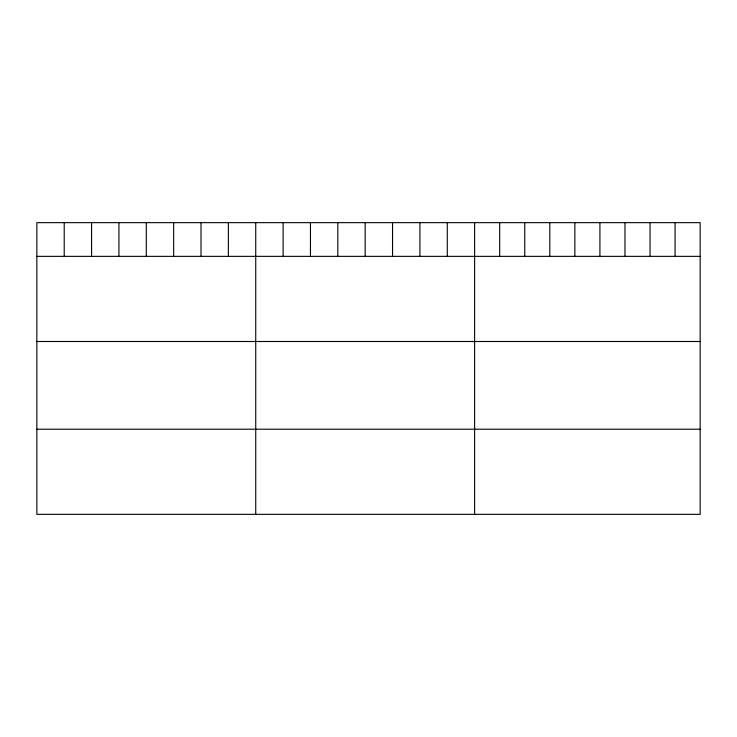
<?xml version="1.0" encoding="UTF-8"?>
<svg xmlns="http://www.w3.org/2000/svg" width="737" height="737" viewBox="0 0 737 737"><rect width="100%" height="100%" fill="white"/><g stroke="black" fill="none" stroke-linecap="round" stroke-linejoin="round"><path stroke-width="1.11" d="M700.15 256.356L700.15 514.352L36.85 514.352L36.85 222.648L700.15 222.648L700.15 256.356L36.85 256.356M36.85 341.498L700.15 341.498M36.85 429.21L700.15 429.21M675.092 222.648L675.092 256.356M650.034 222.648L650.034 256.356M624.976 222.648L624.976 256.356M599.918 222.648L599.918 256.356M574.86 222.648L574.86 256.356M549.802 222.648L549.802 256.356M524.744 222.648L524.744 256.356M499.686 222.648L499.686 256.356M474.628 222.648L474.628 514.352M447.267 222.648L447.267 256.356M419.906 222.648L419.906 256.356M392.545 222.648L392.545 256.356M365.183 222.648L365.183 256.356M337.822 222.648L337.822 256.356M310.461 222.648L310.461 256.356M283.1 222.648L283.1 256.356M255.739 222.648L255.739 514.352M228.378 222.648L228.378 256.356M201.017 222.648L201.017 256.356M173.656 222.648L173.656 256.356M146.294 222.648L146.294 256.356M118.933 222.648L118.933 256.356M91.572 222.648L91.572 256.356M64.211 222.648L64.211 256.356"/></g></svg>
